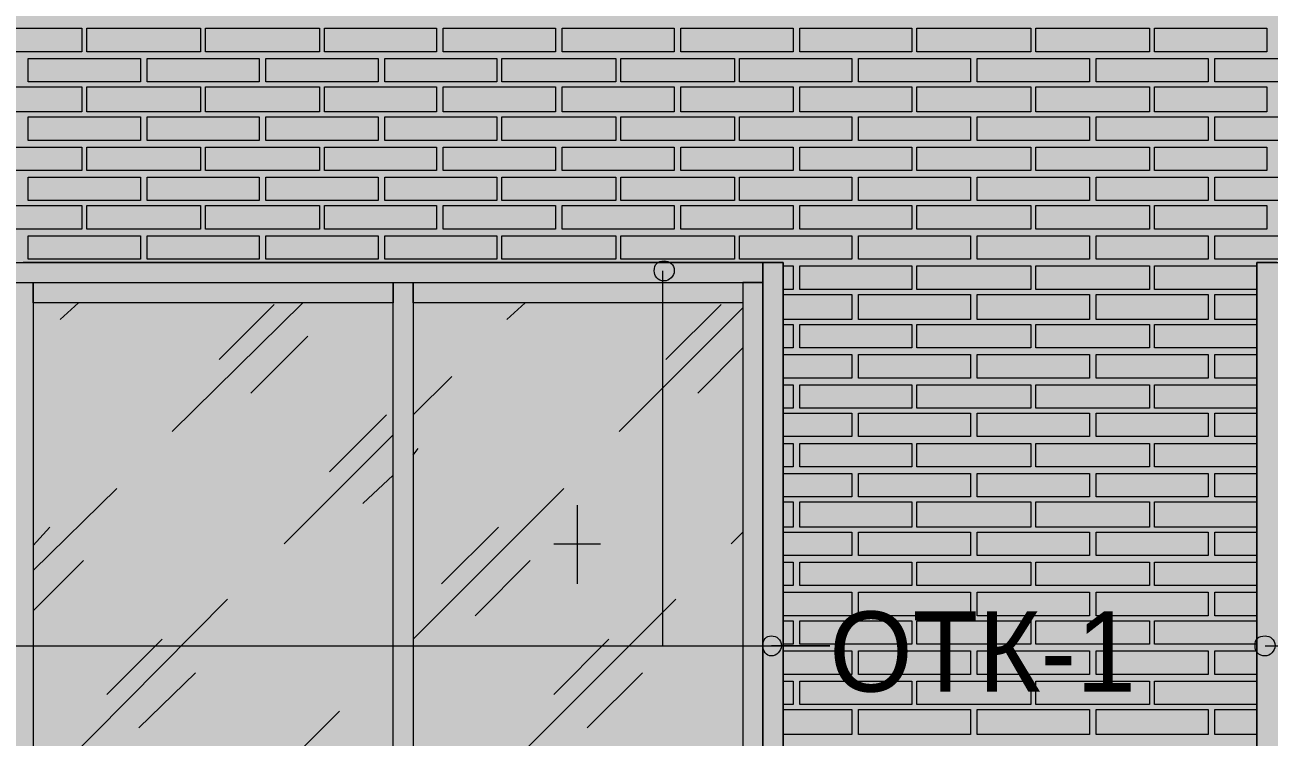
# Model space of a CAD drawing. Header units: millimetres. Extents: x -28928 to 100580, y -22867 to 36490.
# Drawn here: x 37872 to 41017, y 22590 to 24390 of the extents above; entities that cross this region are included whole.
import ezdxf

# ---------------------------------------------------------------- set-up
doc = ezdxf.new("R2010")
doc.units = ezdxf.units.MM
doc.layers.add('PDF _Геометрия', color=7, linetype='Continuous', true_color=0x8f8e8d)
doc.layers.add('PDF _Сплошная заливка', color=7, linetype='Continuous', true_color=0xffffff)
doc.layers.add('PDF _Текст', color=7, linetype='Continuous')

msp = doc.modelspace()

# ---------------------------------------------------------------- hatches: boundary and pattern name
at = {"layer": 'PDF _Сплошная заливка', "true_color": 0xdcd6cf, "transparency": 33554559}
msp.add_hatch(color=254, dxfattribs=at).paths.add_polyline_path([(19133.74774611586, 30089.12061882288), (19133.74774611586, 16343.3513880535), (52641.44005380855, 16343.3513880535), (52641.44005380855, 30089.12061882288)])

# ---------------------------------------------------------------- linework, layer by layer
at = {"layer": 'PDF _Геометрия', "lineweight": 9}
for points in [[(38015.67082303917, 24381.81292651513), (38015.67082303917, 24322.58215728436), (37732.20928457762, 24322.58215728436), (37732.20928457762, 24381.81292651513)], [(38316.05543842379, 24381.81292651513), (38316.05543842379, 24322.58215728436), (38028.36313073146, 24322.58215728436), (38028.36313073146, 24381.81292651513)], [(38616.44005380839, 24381.81292651513), (38616.44005380839, 24322.58215728436), (38328.74774611609, 24322.58215728436), (38328.74774611609, 24381.81292651513)], [(38912.59389996226, 24381.81292651513), (38912.59389996226, 24322.58215728436), (38629.1323615007, 24322.58215728436), (38629.1323615007, 24381.81292651513)], [(39212.97851534685, 24381.81292651513), (39212.97851534685, 24322.58215728436), (38929.51697688532, 24322.58215728436), (38929.51697688532, 24381.81292651513)], [(39513.36313073148, 24381.81292651513), (39513.36313073148, 24322.58215728436), (39229.90159226995, 24322.58215728436), (39229.90159226995, 24381.81292651513)], [(39813.7477461161, 24381.81292651513), (39813.7477461161, 24322.58215728436), (39530.28620765456, 24322.58215728436), (39530.28620765456, 24381.81292651513)], [(40114.13236150071, 24381.81292651513), (40114.13236150071, 24322.58215728436), (39830.67082303918, 24322.58215728436), (39830.67082303918, 24381.81292651513)], [(40414.51697688534, 24381.81292651513), (40414.51697688534, 24322.58215728436), (40126.82466919303, 24322.58215728436), (40126.82466919303, 24381.81292651513)], [(40714.90159226996, 24381.81292651513), (40714.90159226996, 24322.58215728436), (40427.20928457765, 24322.58215728436), (40427.20928457765, 24381.81292651513)], [(41011.05543842381, 24381.81292651513), (41011.05543842381, 24322.58215728436), (40727.59389996227, 24322.58215728436), (40727.59389996227, 24381.81292651513)], [(38163.74774611609, 24246.42831113052), (38024.1323615007, 24246.42831113052), (37880.28620765454, 24246.42831113052), (37880.28620765454, 24305.65908036129), (38024.1323615007, 24305.65908036129), (38163.74774611609, 24305.65908036129)], [(38464.1323615007, 24246.42831113052), (38320.28620765454, 24246.42831113052), (38180.67082303917, 24246.42831113052), (38180.67082303917, 24305.65908036129), (38320.28620765454, 24305.65908036129), (38464.1323615007, 24305.65908036129)], [(38764.51697688532, 24246.42831113052), (38620.67082303917, 24246.42831113052), (38481.05543842379, 24246.42831113052), (38481.05543842379, 24305.65908036129), (38620.67082303917, 24305.65908036129), (38764.51697688532, 24305.65908036129)], [(39064.90159226995, 24246.42831113052), (38921.05543842378, 24246.42831113052), (38781.44005380839, 24246.42831113052), (38781.44005380839, 24305.65908036129), (38921.05543842378, 24305.65908036129), (39064.90159226995, 24305.65908036129)], [(39365.28620765456, 24246.42831113052), (39221.4400538084, 24246.42831113052), (39077.59389996226, 24246.42831113052), (39077.59389996226, 24305.65908036129), (39221.4400538084, 24305.65908036129), (39365.28620765456, 24305.65908036129)], [(39665.67082303918, 24246.42831113052), (39521.82466919303, 24246.42831113052), (39377.97851534685, 24246.42831113052), (39377.97851534685, 24305.65908036129), (39521.82466919303, 24305.65908036129), (39665.67082303918, 24305.65908036129)], [(39961.82466919303, 24246.42831113052), (39822.20928457764, 24246.42831113052), (39678.36313073149, 24246.42831113052), (39678.36313073149, 24305.65908036129), (39822.20928457764, 24305.65908036129), (39961.82466919303, 24305.65908036129)], [(40262.20928457765, 24246.42831113052), (40122.59389996226, 24246.42831113052), (39978.74774611612, 24246.42831113052), (39978.74774611612, 24305.65908036129), (40122.59389996226, 24305.65908036129), (40262.20928457765, 24305.65908036129)], [(40562.59389996227, 24246.42831113052), (40422.97851534688, 24246.42831113052), (40279.13236150071, 24246.42831113052), (40279.13236150071, 24305.65908036129), (40422.97851534688, 24305.65908036129), (40562.59389996227, 24305.65908036129)], [(40862.97851534688, 24246.42831113052), (40719.13236150073, 24246.42831113052), (40579.51697688534, 24246.42831113052), (40579.51697688534, 24305.65908036129), (40719.13236150073, 24305.65908036129), (40862.97851534688, 24305.65908036129)], [(41163.36313073151, 24246.42831113052), (41019.51697688535, 24246.42831113052), (40879.90159226996, 24246.42831113052), (40879.90159226996, 24305.65908036129), (41019.51697688535, 24305.65908036129), (41163.36313073151, 24305.65908036129)], [(38015.67082303917, 24233.7360034382), (38015.67082303917, 24170.27446497666), (37732.20928457762, 24170.27446497666), (37732.20928457762, 24233.7360034382)], [(38316.05543842379, 24233.7360034382), (38316.05543842379, 24170.27446497666), (38028.36313073146, 24170.27446497666), (38028.36313073146, 24233.7360034382)], [(38616.44005380839, 24233.7360034382), (38616.44005380839, 24170.27446497666), (38328.74774611609, 24170.27446497666), (38328.74774611609, 24233.7360034382)], [(38912.59389996226, 24233.7360034382), (38912.59389996226, 24170.27446497666), (38629.1323615007, 24170.27446497666), (38629.1323615007, 24233.7360034382)], [(39212.97851534685, 24233.7360034382), (39212.97851534685, 24170.27446497666), (38929.51697688532, 24170.27446497666), (38929.51697688532, 24233.7360034382)], [(39513.36313073148, 24233.7360034382), (39513.36313073148, 24170.27446497666), (39229.90159226995, 24170.27446497666), (39229.90159226995, 24233.7360034382)], [(39813.7477461161, 24233.7360034382), (39813.7477461161, 24170.27446497666), (39530.28620765456, 24170.27446497666), (39530.28620765456, 24233.7360034382)], [(40114.13236150071, 24233.7360034382), (40114.13236150071, 24170.27446497666), (39830.67082303918, 24170.27446497666), (39830.67082303918, 24233.7360034382)], [(40414.51697688534, 24233.7360034382), (40414.51697688534, 24170.27446497666), (40126.82466919303, 24170.27446497666), (40126.82466919303, 24233.7360034382)], [(40714.90159226996, 24233.7360034382), (40714.90159226996, 24170.27446497666), (40427.20928457765, 24170.27446497666), (40427.20928457765, 24233.7360034382)], [(41011.05543842381, 24233.7360034382), (41011.05543842381, 24170.27446497666), (40727.59389996227, 24170.27446497666), (40727.59389996227, 24233.7360034382)], [(38163.74774611609, 24098.35138805358), (38024.1323615007, 24098.35138805358), (37880.28620765454, 24098.35138805358), (37880.28620765454, 24157.58215728436), (38024.1323615007, 24157.58215728436), (38163.74774611609, 24157.58215728436)], [(38464.1323615007, 24098.35138805358), (38320.28620765454, 24098.35138805358), (38180.67082303917, 24098.35138805358), (38180.67082303917, 24157.58215728436), (38320.28620765454, 24157.58215728436), (38464.1323615007, 24157.58215728436)], [(38764.51697688532, 24098.35138805358), (38620.67082303917, 24098.35138805358), (38481.05543842379, 24098.35138805358), (38481.05543842379, 24157.58215728436), (38620.67082303917, 24157.58215728436), (38764.51697688532, 24157.58215728436)], [(39064.90159226995, 24098.35138805358), (38921.05543842378, 24098.35138805358), (38781.44005380839, 24098.35138805358), (38781.44005380839, 24157.58215728436), (38921.05543842378, 24157.58215728436), (39064.90159226995, 24157.58215728436)], [(39365.28620765456, 24098.35138805358), (39221.4400538084, 24098.35138805358), (39077.59389996226, 24098.35138805358), (39077.59389996226, 24157.58215728436), (39221.4400538084, 24157.58215728436), (39365.28620765456, 24157.58215728436)], [(39665.67082303918, 24098.35138805358), (39521.82466919303, 24098.35138805358), (39377.97851534685, 24098.35138805358), (39377.97851534685, 24157.58215728436), (39521.82466919303, 24157.58215728436), (39665.67082303918, 24157.58215728436)], [(39961.82466919303, 24098.35138805358), (39822.20928457764, 24098.35138805358), (39678.36313073149, 24098.35138805358), (39678.36313073149, 24157.58215728436), (39822.20928457764, 24157.58215728436), (39961.82466919303, 24157.58215728436)], [(40262.20928457765, 24098.35138805358), (40122.59389996226, 24098.35138805358), (39978.74774611612, 24098.35138805358), (39978.74774611612, 24157.58215728436), (40122.59389996226, 24157.58215728436), (40262.20928457765, 24157.58215728436)], [(40562.59389996227, 24098.35138805358), (40422.97851534688, 24098.35138805358), (40279.13236150071, 24098.35138805358), (40279.13236150071, 24157.58215728436), (40422.97851534688, 24157.58215728436), (40562.59389996227, 24157.58215728436)], [(40862.97851534688, 24098.35138805358), (40719.13236150073, 24098.35138805358), (40579.51697688534, 24098.35138805358), (40579.51697688534, 24157.58215728436), (40719.13236150073, 24157.58215728436), (40862.97851534688, 24157.58215728436)], [(41163.36313073151, 24098.35138805358), (41019.51697688535, 24098.35138805358), (40879.90159226996, 24098.35138805358), (40879.90159226996, 24157.58215728436), (41019.51697688535, 24157.58215728436), (41163.36313073151, 24157.58215728436)], [(38015.67082303917, 24081.42831113051), (38015.67082303917, 24022.19754189974), (37732.20928457762, 24022.19754189974), (37732.20928457762, 24081.42831113051)], [(38316.05543842379, 24081.42831113051), (38316.05543842379, 24022.19754189974), (38028.36313073146, 24022.19754189974), (38028.36313073146, 24081.42831113051)], [(38616.44005380839, 24081.42831113051), (38616.44005380839, 24022.19754189974), (38328.74774611609, 24022.19754189974), (38328.74774611609, 24081.42831113051)], [(38912.59389996226, 24081.42831113051), (38912.59389996226, 24022.19754189974), (38629.1323615007, 24022.19754189974), (38629.1323615007, 24081.42831113051)], [(39212.97851534685, 24081.42831113051), (39212.97851534685, 24022.19754189974), (38929.51697688532, 24022.19754189974), (38929.51697688532, 24081.42831113051)], [(39513.36313073148, 24081.42831113051), (39513.36313073148, 24022.19754189974), (39229.90159226995, 24022.19754189974), (39229.90159226995, 24081.42831113051)], [(39813.7477461161, 24081.42831113051), (39813.7477461161, 24022.19754189974), (39530.28620765456, 24022.19754189974), (39530.28620765456, 24081.42831113051)], [(40114.13236150071, 24081.42831113051), (40114.13236150071, 24022.19754189974), (39830.67082303918, 24022.19754189974), (39830.67082303918, 24081.42831113051)], [(40414.51697688534, 24081.42831113051), (40414.51697688534, 24022.19754189974), (40126.82466919303, 24022.19754189974), (40126.82466919303, 24081.42831113051)], [(40714.90159226996, 24081.42831113051), (40714.90159226996, 24022.19754189974), (40427.20928457765, 24022.19754189974), (40427.20928457765, 24081.42831113051)], [(41011.05543842381, 24081.42831113051), (41011.05543842381, 24022.19754189974), (40727.59389996227, 24022.19754189974), (40727.59389996227, 24081.42831113051)], [(38163.74774611609, 23946.04369574589), (38024.1323615007, 23946.04369574589), (37880.28620765454, 23946.04369574589), (37880.28620765454, 24005.27446497666), (38024.1323615007, 24005.27446497666), (38163.74774611609, 24005.27446497666)], [(38464.1323615007, 23946.04369574589), (38320.28620765454, 23946.04369574589), (38180.67082303917, 23946.04369574589), (38180.67082303917, 24005.27446497666), (38320.28620765454, 24005.27446497666), (38464.1323615007, 24005.27446497666)], [(38764.51697688532, 23946.04369574589), (38620.67082303917, 23946.04369574589), (38481.05543842379, 23946.04369574589), (38481.05543842379, 24005.27446497666), (38620.67082303917, 24005.27446497666), (38764.51697688532, 24005.27446497666)], [(39064.90159226995, 23946.04369574589), (38921.05543842378, 23946.04369574589), (38781.44005380839, 23946.04369574589), (38781.44005380839, 24005.27446497666), (38921.05543842378, 24005.27446497666), (39064.90159226995, 24005.27446497666)], [(39365.28620765456, 23946.04369574589), (39221.4400538084, 23946.04369574589), (39077.59389996226, 23946.04369574589), (39077.59389996226, 24005.27446497666), (39221.4400538084, 24005.27446497666), (39365.28620765456, 24005.27446497666)], [(39665.67082303918, 23946.04369574589), (39521.82466919303, 23946.04369574589), (39377.97851534685, 23946.04369574589), (39377.97851534685, 24005.27446497666), (39521.82466919303, 24005.27446497666), (39665.67082303918, 24005.27446497666)], [(39961.82466919303, 23946.04369574589), (39822.20928457764, 23946.04369574589), (39678.36313073149, 23946.04369574589), (39678.36313073149, 24005.27446497666), (39822.20928457764, 24005.27446497666), (39961.82466919303, 24005.27446497666)], [(40262.20928457765, 23946.04369574589), (40122.59389996226, 23946.04369574589), (39978.74774611612, 23946.04369574589), (39978.74774611612, 24005.27446497666), (40122.59389996226, 24005.27446497666), (40262.20928457765, 24005.27446497666)], [(40562.59389996227, 23946.04369574589), (40422.97851534688, 23946.04369574589), (40279.13236150071, 23946.04369574589), (40279.13236150071, 24005.27446497666), (40422.97851534688, 24005.27446497666), (40562.59389996227, 24005.27446497666)], [(40862.97851534688, 23946.04369574589), (40719.13236150073, 23946.04369574589), (40579.51697688534, 23946.04369574589), (40579.51697688534, 24005.27446497666), (40719.13236150073, 24005.27446497666), (40862.97851534688, 24005.27446497666)], [(41163.36313073151, 23946.04369574589), (41019.51697688535, 23946.04369574589), (40879.90159226996, 23946.04369574589), (40879.90159226996, 24005.27446497666), (41019.51697688535, 24005.27446497666), (41163.36313073151, 24005.27446497666)], [(38015.67082303917, 23933.35138805358), (38015.67082303917, 23874.12061882282), (37732.20928457762, 23874.12061882282), (37732.20928457762, 23933.35138805358)], [(38316.05543842379, 23933.35138805358), (38316.05543842379, 23874.12061882282), (38028.36313073146, 23874.12061882282), (38028.36313073146, 23933.35138805358)], [(38616.44005380839, 23933.35138805358), (38616.44005380839, 23874.12061882282), (38328.74774611609, 23874.12061882282), (38328.74774611609, 23933.35138805358)], [(38912.59389996226, 23933.35138805358), (38912.59389996226, 23874.12061882282), (38629.1323615007, 23874.12061882282), (38629.1323615007, 23933.35138805358)], [(39212.97851534685, 23933.35138805358), (39212.97851534685, 23874.12061882282), (38929.51697688532, 23874.12061882282), (38929.51697688532, 23933.35138805358)], [(39513.36313073148, 23933.35138805358), (39513.36313073148, 23874.12061882282), (39229.90159226995, 23874.12061882282), (39229.90159226995, 23933.35138805358)], [(39813.7477461161, 23933.35138805358), (39813.7477461161, 23874.12061882282), (39530.28620765456, 23874.12061882282), (39530.28620765456, 23933.35138805358)], [(40114.13236150071, 23933.35138805358), (40114.13236150071, 23874.12061882282), (39830.67082303918, 23874.12061882282), (39830.67082303918, 23933.35138805358)], [(40414.51697688534, 23933.35138805358), (40414.51697688534, 23874.12061882282), (40126.82466919303, 23874.12061882282), (40126.82466919303, 23933.35138805358)], [(40714.90159226996, 23933.35138805358), (40714.90159226996, 23874.12061882282), (40427.20928457765, 23874.12061882282), (40427.20928457765, 23933.35138805358)], [(41011.05543842381, 23933.35138805358), (41011.05543842381, 23874.12061882282), (40727.59389996227, 23874.12061882282), (40727.59389996227, 23933.35138805358)], [(38163.74774611609, 23797.96677266898), (38024.1323615007, 23797.96677266898), (37880.28620765454, 23797.96677266898), (37880.28620765454, 23857.19754189974), (38024.1323615007, 23857.19754189974), (38163.74774611609, 23857.19754189974)], [(38464.1323615007, 23797.96677266898), (38320.28620765454, 23797.96677266898), (38180.67082303917, 23797.96677266898), (38180.67082303917, 23857.19754189974), (38320.28620765454, 23857.19754189974), (38464.1323615007, 23857.19754189974)], [(38764.51697688532, 23797.96677266898), (38620.67082303917, 23797.96677266898), (38481.05543842379, 23797.96677266898), (38481.05543842379, 23857.19754189974), (38620.67082303917, 23857.19754189974), (38764.51697688532, 23857.19754189974)], [(39064.90159226995, 23797.96677266898), (38921.05543842378, 23797.96677266898), (38781.44005380839, 23797.96677266898), (38781.44005380839, 23857.19754189974), (38921.05543842378, 23857.19754189974), (39064.90159226995, 23857.19754189974)], [(39365.28620765456, 23797.96677266898), (39221.4400538084, 23797.96677266898), (39077.59389996226, 23797.96677266898), (39077.59389996226, 23857.19754189974), (39221.4400538084, 23857.19754189974), (39365.28620765456, 23857.19754189974)], [(39665.67082303918, 23797.96677266898), (39521.82466919303, 23797.96677266898), (39377.97851534685, 23797.96677266898), (39377.97851534685, 23857.19754189974), (39521.82466919303, 23857.19754189974), (39665.67082303918, 23857.19754189974)], [(39961.82466919303, 23797.96677266898), (39822.20928457764, 23797.96677266898), (39678.36313073149, 23797.96677266898), (39678.36313073149, 23857.19754189974), (39822.20928457764, 23857.19754189974), (39961.82466919303, 23857.19754189974)], [(40262.20928457765, 23797.96677266898), (40122.59389996226, 23797.96677266898), (39978.74774611612, 23797.96677266898), (39978.74774611612, 23857.19754189974), (40122.59389996226, 23857.19754189974), (40262.20928457765, 23857.19754189974)], [(40562.59389996227, 23797.96677266898), (40422.97851534688, 23797.96677266898), (40279.13236150071, 23797.96677266898), (40279.13236150071, 23857.19754189974), (40422.97851534688, 23857.19754189974), (40562.59389996227, 23857.19754189974)], [(40862.97851534688, 23797.96677266898), (40719.13236150073, 23797.96677266898), (40579.51697688534, 23797.96677266898), (40579.51697688534, 23857.19754189974), (40719.13236150073, 23857.19754189974), (40862.97851534688, 23857.19754189974)], [(41163.36313073151, 23797.96677266898), (41019.51697688535, 23797.96677266898), (40879.90159226996, 23797.96677266898), (40879.90159226996, 23857.19754189974), (41019.51697688535, 23857.19754189974), (41163.36313073151, 23857.19754189974)], [(40114.13236150071, 23781.04369574588), (40114.13236150071, 23721.81292651513), (39830.67082303918, 23721.81292651513), (39830.67082303918, 23781.04369574588)], [(40414.51697688534, 23781.04369574588), (40414.51697688534, 23721.81292651513), (40126.82466919303, 23721.81292651513), (40126.82466919303, 23781.04369574588)], [(40714.90159226996, 23781.04369574588), (40714.90159226996, 23721.81292651513), (40427.20928457765, 23721.81292651513), (40427.20928457765, 23781.04369574588)], [(40262.20928457765, 23645.65908036128), (40122.59389996226, 23645.65908036128), (39978.74774611612, 23645.65908036128), (39978.74774611612, 23709.12061882282), (40122.59389996226, 23709.12061882282), (40262.20928457765, 23709.12061882282)], [(40562.59389996227, 23645.65908036128), (40422.97851534688, 23645.65908036128), (40279.13236150071, 23645.65908036128), (40279.13236150071, 23709.12061882282), (40422.97851534688, 23709.12061882282), (40562.59389996227, 23709.12061882282)], [(40862.97851534688, 23645.65908036128), (40719.13236150073, 23645.65908036128), (40579.51697688534, 23645.65908036128), (40579.51697688534, 23709.12061882282), (40719.13236150073, 23709.12061882282), (40862.97851534688, 23709.12061882282)], [(40114.13236150071, 23632.96677266898), (40114.13236150071, 23573.7360034382), (39830.67082303918, 23573.7360034382), (39830.67082303918, 23632.96677266898)], [(40414.51697688534, 23632.96677266898), (40414.51697688534, 23573.7360034382), (40126.82466919303, 23573.7360034382), (40126.82466919303, 23632.96677266898)], [(40714.90159226996, 23632.96677266898), (40714.90159226996, 23573.7360034382), (40427.20928457765, 23573.7360034382), (40427.20928457765, 23632.96677266898)], [(40262.20928457765, 23497.58215728435), (40122.59389996226, 23497.58215728435), (39978.74774611612, 23497.58215728435), (39978.74774611612, 23556.81292651513), (40122.59389996226, 23556.81292651513), (40262.20928457765, 23556.81292651513)], [(40562.59389996227, 23497.58215728435), (40422.97851534688, 23497.58215728435), (40279.13236150071, 23497.58215728435), (40279.13236150071, 23556.81292651513), (40422.97851534688, 23556.81292651513), (40562.59389996227, 23556.81292651513)], [(40862.97851534688, 23497.58215728435), (40719.13236150073, 23497.58215728435), (40579.51697688534, 23497.58215728435), (40579.51697688534, 23556.81292651513), (40719.13236150073, 23556.81292651513), (40862.97851534688, 23556.81292651513)], [(40114.13236150071, 23480.65908036128), (40114.13236150071, 23421.4283111305), (39830.67082303918, 23421.4283111305), (39830.67082303918, 23480.65908036128)], [(40414.51697688534, 23480.65908036128), (40414.51697688534, 23421.4283111305), (40126.82466919303, 23421.4283111305), (40126.82466919303, 23480.65908036128)], [(40714.90159226996, 23480.65908036128), (40714.90159226996, 23421.4283111305), (40427.20928457765, 23421.4283111305), (40427.20928457765, 23480.65908036128)], [(40262.20928457765, 23349.50523420742), (40122.59389996226, 23349.50523420742), (39978.74774611612, 23349.50523420742), (39978.74774611612, 23408.7360034382), (40122.59389996226, 23408.7360034382), (40262.20928457765, 23408.7360034382)], [(40562.59389996227, 23349.50523420742), (40422.97851534688, 23349.50523420742), (40279.13236150071, 23349.50523420742), (40279.13236150071, 23408.7360034382), (40422.97851534688, 23408.7360034382), (40562.59389996227, 23408.7360034382)], [(40862.97851534688, 23349.50523420742), (40719.13236150073, 23349.50523420742), (40579.51697688534, 23349.50523420742), (40579.51697688534, 23408.7360034382), (40719.13236150073, 23408.7360034382), (40862.97851534688, 23408.7360034382)], [(40114.13236150071, 23332.58215728435), (40114.13236150071, 23273.35138805357), (39830.67082303918, 23273.35138805357), (39830.67082303918, 23332.58215728435)], [(40414.51697688534, 23332.58215728435), (40414.51697688534, 23273.35138805357), (40126.82466919303, 23273.35138805357), (40126.82466919303, 23332.58215728435)], [(40714.90159226996, 23332.58215728435), (40714.90159226996, 23273.35138805357), (40427.20928457765, 23273.35138805357), (40427.20928457765, 23332.58215728435)], [(40262.20928457765, 23197.19754189973), (40122.59389996226, 23197.19754189973), (39978.74774611612, 23197.19754189973), (39978.74774611612, 23256.4283111305), (40122.59389996226, 23256.4283111305), (40262.20928457765, 23256.4283111305)], [(40562.59389996227, 23197.19754189973), (40422.97851534688, 23197.19754189973), (40279.13236150071, 23197.19754189973), (40279.13236150071, 23256.4283111305), (40422.97851534688, 23256.4283111305), (40562.59389996227, 23256.4283111305)], [(40862.97851534688, 23197.19754189973), (40719.13236150073, 23197.19754189973), (40579.51697688534, 23197.19754189973), (40579.51697688534, 23256.4283111305), (40719.13236150073, 23256.4283111305), (40862.97851534688, 23256.4283111305)], [(40114.13236150071, 23184.50523420742), (40114.13236150071, 23121.04369574588), (39830.67082303918, 23121.04369574588), (39830.67082303918, 23184.50523420742)], [(40414.51697688534, 23184.50523420742), (40414.51697688534, 23121.04369574588), (40126.82466919303, 23121.04369574588), (40126.82466919303, 23184.50523420742)], [(40714.90159226996, 23184.50523420742), (40714.90159226996, 23121.04369574588), (40427.20928457765, 23121.04369574588), (40427.20928457765, 23184.50523420742)], [(40262.20928457765, 23049.12061882281), (40122.59389996226, 23049.12061882281), (39978.74774611612, 23049.12061882281), (39978.74774611612, 23108.35138805357), (40122.59389996226, 23108.35138805357), (40262.20928457765, 23108.35138805357)], [(40562.59389996227, 23049.12061882281), (40422.97851534688, 23049.12061882281), (40279.13236150071, 23049.12061882281), (40279.13236150071, 23108.35138805357), (40422.97851534688, 23108.35138805357), (40562.59389996227, 23108.35138805357)], [(40862.97851534688, 23049.12061882281), (40719.13236150073, 23049.12061882281), (40579.51697688534, 23049.12061882281), (40579.51697688534, 23108.35138805357), (40719.13236150073, 23108.35138805357), (40862.97851534688, 23108.35138805357)], [(40114.13236150071, 23032.19754189972), (40114.13236150071, 22972.96677266897), (39830.67082303918, 22972.96677266897), (39830.67082303918, 23032.19754189972)], [(40414.51697688534, 23032.19754189972), (40414.51697688534, 22972.96677266897), (40126.82466919303, 22972.96677266897), (40126.82466919303, 23032.19754189972)], [(40714.90159226996, 23032.19754189972), (40714.90159226996, 22972.96677266897), (40427.20928457765, 22972.96677266897), (40427.20928457765, 23032.19754189972)], [(40262.20928457765, 22896.81292651512), (40122.59389996226, 22896.81292651512), (39978.74774611612, 22896.81292651512), (39978.74774611612, 22956.04369574588), (40122.59389996226, 22956.04369574588), (40262.20928457765, 22956.04369574588)], [(40562.59389996227, 22896.81292651512), (40422.97851534688, 22896.81292651512), (40279.13236150071, 22896.81292651512), (40279.13236150071, 22956.04369574588), (40422.97851534688, 22956.04369574588), (40562.59389996227, 22956.04369574588)], [(40862.97851534688, 22896.81292651512), (40719.13236150073, 22896.81292651512), (40579.51697688534, 22896.81292651512), (40579.51697688534, 22956.04369574588), (40719.13236150073, 22956.04369574588), (40862.97851534688, 22956.04369574588)], [(40114.13236150071, 22884.12061882281), (40114.13236150071, 22824.88984959203), (39830.67082303918, 22824.88984959203), (39830.67082303918, 22884.12061882281)], [(40414.51697688534, 22884.12061882281), (40414.51697688534, 22824.88984959203), (40126.82466919303, 22824.88984959203), (40126.82466919303, 22884.12061882281)], [(40714.90159226996, 22884.12061882281), (40714.90159226996, 22824.88984959203), (40427.20928457765, 22824.88984959203), (40427.20928457765, 22884.12061882281)], [(40262.20928457765, 22748.73600343819), (40122.59389996226, 22748.73600343819), (39978.74774611612, 22748.73600343819), (39978.74774611612, 22807.96677266896), (40122.59389996226, 22807.96677266896), (40262.20928457765, 22807.96677266896)], [(40562.59389996227, 22748.73600343819), (40422.97851534688, 22748.73600343819), (40279.13236150071, 22748.73600343819), (40279.13236150071, 22807.96677266896), (40422.97851534688, 22807.96677266896), (40562.59389996227, 22807.96677266896)], [(40862.97851534688, 22748.73600343819), (40719.13236150073, 22748.73600343819), (40579.51697688534, 22748.73600343819), (40579.51697688534, 22807.96677266896), (40719.13236150073, 22807.96677266896), (40862.97851534688, 22807.96677266896)], [(40114.13236150071, 22731.81292651512), (40114.13236150071, 22672.58215728434), (39830.67082303918, 22672.58215728434), (39830.67082303918, 22731.81292651512)], [(40414.51697688534, 22731.81292651512), (40414.51697688534, 22672.58215728434), (40126.82466919303, 22672.58215728434), (40126.82466919303, 22731.81292651512)], [(40714.90159226996, 22731.81292651512), (40714.90159226996, 22672.58215728434), (40427.20928457765, 22672.58215728434), (40427.20928457765, 22731.81292651512)], [(40262.20928457765, 22596.42831113049), (40122.59389996226, 22596.42831113049), (39978.74774611612, 22596.42831113049), (39978.74774611612, 22659.88984959203), (40122.59389996226, 22659.88984959203), (40262.20928457765, 22659.88984959203)], [(40562.59389996227, 22596.42831113049), (40422.97851534688, 22596.42831113049), (40279.13236150071, 22596.42831113049), (40279.13236150071, 22659.88984959203), (40422.97851534688, 22659.88984959203), (40562.59389996227, 22659.88984959203)], [(40862.97851534688, 22596.42831113049), (40719.13236150073, 22596.42831113049), (40579.51697688534, 22596.42831113049), (40579.51697688534, 22659.88984959203), (40719.13236150073, 22659.88984959203), (40862.97851534688, 22659.88984959203)]]:
    msp.add_lwpolyline(points, close=True, dxfattribs=at)
at = {"layer": 'PDF _Геометрия', "color": 7, "lineweight": 9}
for points in [[(34990.67082303912, 23789.50523420743), (39788.36313073149, 23789.50523420743), (39788.36313073149, 21090.27446497663), (39788.36313073149, 21166.42831113047), (39788.36313073149, 22439.88984959204), (39788.36313073149, 23713.35138805359), (39788.36313073149, 23789.50523420743), (39737.59389996226, 23789.50523420743), (39737.59389996226, 23713.35138805359), (39737.59389996226, 22439.88984959204), (39737.59389996226, 23738.7360034382), (39686.82466919303, 23738.7360034382), (39686.82466919303, 22439.88984959204), (39686.82466919303, 21191.81292651509), (39737.59389996226, 21191.81292651509), (39737.59389996226, 22439.88984959204), (39737.59389996226, 21166.42831113047), (39737.59389996226, 21102.96677266893)], [(37867.59389996223, 23738.7360034382), (38827.97851534685, 23738.7360034382), (39712.20928457765, 23738.7360034382), (39737.59389996226, 23738.7360034382), (39737.59389996226, 23789.50523420743), (39712.20928457765, 23789.50523420743), (38827.97851534685, 23789.50523420743), (37867.59389996223, 23789.50523420743)], [(41036.44005380843, 23789.50523420743), (40985.6708230392, 23789.50523420743), (40985.6708230392, 23713.35138805359), (40985.6708230392, 22439.88984959204), (40985.6708230392, 21166.42831113047), (40985.6708230392, 21090.27446497663), (40985.6708230392, 23789.50523420743), (42783.74774611615, 23789.50523420743)], [(39483.7477461161, 23768.35138805358), (39483.7477461161, 22820.65908036127), (39906.82466919303, 22820.65908036127), (39758.7477461161, 22820.65908036127)], [(37960.67082303917, 23645.65908036128), (38007.20928457762, 23687.96677266897)], [(38244.1323615007, 23362.19754189973), (38574.1323615007, 23687.96677266897)], [(38362.59389996223, 23544.12061882282), (38502.20928457762, 23683.7360034382)], [(39090.28620765456, 23645.65908036128), (39136.82466919301, 23687.96677266897)], [(39492.20928457764, 23544.12061882282), (39631.82466919303, 23683.7360034382)], [(39373.7477461161, 23362.19754189973), (39686.82466919303, 23675.27446497666)], [(38442.97851534687, 23459.50523420743), (38586.82466919301, 23603.35138805358)], [(39572.59389996226, 23459.50523420743), (39686.82466919303, 23573.7360034382)], [(38853.36313073148, 23404.50523420743), (38950.67082303918, 23501.81292651511)], [(38641.82466919301, 23260.65908036127), (38785.67082303918, 23404.50523420743)], [(38527.59389996223, 23078.73600343819), (38802.59389996224, 23353.7360034382)], [(38853.36313073148, 23302.96677266897), (38866.05543842379, 23319.88984959204)], [(38726.4400538084, 23180.27446497666), (38802.59389996224, 23252.19754189974)], [(37892.97851534684, 23011.04369574589), (38104.51697688531, 23218.35138805358)], [(38853.36313073148, 22837.58215728435), (39234.13236150071, 23218.35138805358)], [(39267.97851534687, 23176.04369574589), (39267.97851534687, 22977.19754189973)], [(37892.97851534684, 23074.50523420743), (37935.28620765454, 23121.04369574588)], [(38925.28620765456, 22977.19754189973), (39069.13236150071, 23121.04369574588)], [(39657.20928457764, 23078.73600343819), (39686.82466919303, 23108.35138805357)], [(39208.7477461161, 23078.73600343819), (39327.20928457764, 23078.73600343819)], [(37892.97851534684, 22909.50523420743), (38019.90159226992, 23036.42831113051)], [(39009.90159226993, 22896.81292651512), (39149.51697688532, 23036.42831113051)], [(37960.67082303917, 22511.8129265151), (38383.74774611609, 22939.12061882281)], [(39090.28620765456, 22511.8129265151), (39517.59389996224, 22939.12061882281)], [(38079.1323615007, 22697.96677266895), (38218.74774611609, 22837.58215728435)], [(39208.7477461161, 22697.96677266895), (39348.36313073148, 22837.58215728435)], [(35037.20928457758, 22820.65908036127), (39906.82466919303, 22820.65908036127)], [(41006.82466919304, 22820.65908036127), (42897.97851534691, 22820.65908036127)], [(38159.51697688531, 22613.35138805356), (38303.36313073148, 22752.96677266895)], [(39293.36313073149, 22613.35138805356), (39432.97851534687, 22752.96677266895)], [(38244.1323615007, 22232.58215728433), (38667.20928457762, 22655.65908036127)]]:
    msp.add_lwpolyline(points, dxfattribs=at)
at = {"layer": 'PDF _Геометрия', "lineweight": 9}
for points in [[(39788.36313073149, 23781.04369574588), (39813.7477461161, 23781.04369574588), (39813.7477461161, 23721.81292651513), (39788.36313073149, 23721.81292651513)], [(40985.6708230392, 23721.81292651513), (40727.59389996227, 23721.81292651513), (40727.59389996227, 23781.04369574588), (40985.6708230392, 23781.04369574588)], [(39788.36313073149, 23709.12061882282), (39822.20928457764, 23709.12061882282), (39961.82466919303, 23709.12061882282), (39961.82466919303, 23645.65908036128), (39822.20928457764, 23645.65908036128), (39788.36313073149, 23645.65908036128)], [(40985.6708230392, 23645.65908036128), (40879.90159226996, 23645.65908036128), (40879.90159226996, 23709.12061882282), (40985.6708230392, 23709.12061882282)], [(39788.36313073149, 23632.96677266898), (39813.7477461161, 23632.96677266898), (39813.7477461161, 23573.7360034382), (39788.36313073149, 23573.7360034382)], [(40985.6708230392, 23573.7360034382), (40727.59389996227, 23573.7360034382), (40727.59389996227, 23632.96677266898), (40985.6708230392, 23632.96677266898)], [(39788.36313073149, 23556.81292651513), (39822.20928457764, 23556.81292651513), (39961.82466919303, 23556.81292651513), (39961.82466919303, 23497.58215728435), (39822.20928457764, 23497.58215728435), (39788.36313073149, 23497.58215728435)], [(40985.6708230392, 23497.58215728435), (40879.90159226996, 23497.58215728435), (40879.90159226996, 23556.81292651513), (40985.6708230392, 23556.81292651513)], [(39788.36313073149, 23480.65908036128), (39813.7477461161, 23480.65908036128), (39813.7477461161, 23421.4283111305), (39788.36313073149, 23421.4283111305)], [(40985.6708230392, 23421.4283111305), (40727.59389996227, 23421.4283111305), (40727.59389996227, 23480.65908036128), (40985.6708230392, 23480.65908036128)], [(39788.36313073149, 23408.7360034382), (39822.20928457764, 23408.7360034382), (39961.82466919303, 23408.7360034382), (39961.82466919303, 23349.50523420742), (39822.20928457764, 23349.50523420742), (39788.36313073149, 23349.50523420742)], [(40985.6708230392, 23349.50523420742), (40879.90159226996, 23349.50523420742), (40879.90159226996, 23408.7360034382), (40985.6708230392, 23408.7360034382)], [(39788.36313073149, 23332.58215728435), (39813.7477461161, 23332.58215728435), (39813.7477461161, 23273.35138805357), (39788.36313073149, 23273.35138805357)], [(40985.6708230392, 23273.35138805357), (40727.59389996227, 23273.35138805357), (40727.59389996227, 23332.58215728435), (40985.6708230392, 23332.58215728435)], [(39788.36313073149, 23256.4283111305), (39822.20928457764, 23256.4283111305), (39961.82466919303, 23256.4283111305), (39961.82466919303, 23197.19754189973), (39822.20928457764, 23197.19754189973), (39788.36313073149, 23197.19754189973)], [(40985.6708230392, 23197.19754189973), (40879.90159226996, 23197.19754189973), (40879.90159226996, 23256.4283111305), (40985.6708230392, 23256.4283111305)], [(39788.36313073149, 23184.50523420742), (39813.7477461161, 23184.50523420742), (39813.7477461161, 23121.04369574588), (39788.36313073149, 23121.04369574588)], [(40985.6708230392, 23121.04369574588), (40727.59389996227, 23121.04369574588), (40727.59389996227, 23184.50523420742), (40985.6708230392, 23184.50523420742)], [(39788.36313073149, 23108.35138805357), (39822.20928457764, 23108.35138805357), (39961.82466919303, 23108.35138805357), (39961.82466919303, 23049.12061882281), (39822.20928457764, 23049.12061882281), (39788.36313073149, 23049.12061882281)], [(40985.6708230392, 23049.12061882281), (40879.90159226996, 23049.12061882281), (40879.90159226996, 23108.35138805357), (40985.6708230392, 23108.35138805357)], [(39788.36313073149, 23032.19754189972), (39813.7477461161, 23032.19754189972), (39813.7477461161, 22972.96677266897), (39788.36313073149, 22972.96677266897)], [(40985.6708230392, 22972.96677266897), (40727.59389996227, 22972.96677266897), (40727.59389996227, 23032.19754189972), (40985.6708230392, 23032.19754189972)], [(39788.36313073149, 22956.04369574588), (39822.20928457764, 22956.04369574588), (39961.82466919303, 22956.04369574588), (39961.82466919303, 22896.81292651512), (39822.20928457764, 22896.81292651512), (39788.36313073149, 22896.81292651512)], [(40985.6708230392, 22896.81292651512), (40879.90159226996, 22896.81292651512), (40879.90159226996, 22956.04369574588), (40985.6708230392, 22956.04369574588)], [(39788.36313073149, 22884.12061882281), (39813.7477461161, 22884.12061882281), (39813.7477461161, 22824.88984959203), (39788.36313073149, 22824.88984959203)], [(40985.6708230392, 22824.88984959203), (40727.59389996227, 22824.88984959203), (40727.59389996227, 22884.12061882281), (40985.6708230392, 22884.12061882281)], [(39788.36313073149, 22807.96677266896), (39822.20928457764, 22807.96677266896), (39961.82466919303, 22807.96677266896), (39961.82466919303, 22748.73600343819), (39822.20928457764, 22748.73600343819), (39788.36313073149, 22748.73600343819)], [(40985.6708230392, 22748.73600343819), (40879.90159226996, 22748.73600343819), (40879.90159226996, 22807.96677266896), (40985.6708230392, 22807.96677266896)], [(39788.36313073149, 22731.81292651512), (39813.7477461161, 22731.81292651512), (39813.7477461161, 22672.58215728434), (39788.36313073149, 22672.58215728434)], [(40985.6708230392, 22672.58215728434), (40727.59389996227, 22672.58215728434), (40727.59389996227, 22731.81292651512), (40985.6708230392, 22731.81292651512)], [(39788.36313073149, 22659.88984959203), (39822.20928457764, 22659.88984959203), (39961.82466919303, 22659.88984959203), (39961.82466919303, 22596.42831113049), (39822.20928457764, 22596.42831113049), (39788.36313073149, 22596.42831113049)], [(40985.6708230392, 22596.42831113049), (40879.90159226996, 22596.42831113049), (40879.90159226996, 22659.88984959203), (40985.6708230392, 22659.88984959203)]]:
    msp.add_lwpolyline(points, dxfattribs=at)
at = {"layer": 'PDF _Геометрия', "color": 7, "lineweight": 9}
for points in [[(37842.20928457761, 22439.88984959204), (37842.20928457761, 23738.7360034382), (37892.97851534684, 23738.7360034382), (37892.97851534684, 22439.88984959204), (37892.97851534684, 21191.81292651509), (37842.20928457761, 21191.81292651509)], [(38802.59389996224, 23687.96677266897), (37892.97851534684, 23687.96677266897), (37892.97851534684, 23738.7360034382), (38802.59389996224, 23738.7360034382)], [(38802.59389996224, 22439.88984959204), (38802.59389996224, 23738.7360034382), (38853.36313073148, 23738.7360034382), (38853.36313073148, 22439.88984959204), (38853.36313073148, 21191.81292651509), (38802.59389996224, 21191.81292651509)], [(39686.82466919303, 23687.96677266897), (38853.36313073148, 23687.96677266897), (38853.36313073148, 23738.7360034382), (39686.82466919303, 23738.7360034382)]]:
    msp.add_lwpolyline(points, close=True, dxfattribs=at)
for points in [[(39462.59389996226, 23768.35138805358), (39462.59389996226, 23785.27446497666), (39471.05543842379, 23793.7360034382), (39487.97851534687, 23793.7360034382)], [(39462.59389996226, 23768.35138805358), (39462.59389996226, 23785.27446497666), (39471.05543842379, 23793.7360034382), (39487.97851534687, 23793.7360034382)], [(39487.97851534687, 23793.7360034382), (39500.67082303918, 23793.7360034382), (39513.36313073148, 23785.27446497666), (39513.36313073148, 23768.35138805358)], [(39487.97851534687, 23793.7360034382), (39500.67082303918, 23793.7360034382), (39513.36313073148, 23785.27446497666), (39513.36313073148, 23768.35138805358)], [(39487.97851534687, 23742.96677266896), (39471.05543842379, 23742.96677266896), (39462.59389996226, 23755.65908036127), (39462.59389996226, 23768.35138805358)], [(39487.97851534687, 23742.96677266896), (39471.05543842379, 23742.96677266896), (39462.59389996226, 23755.65908036127), (39462.59389996226, 23768.35138805358)], [(39513.36313073148, 23768.35138805358), (39513.36313073148, 23755.65908036127), (39500.67082303918, 23742.96677266896), (39487.97851534687, 23742.96677266896)], [(39513.36313073148, 23768.35138805358), (39513.36313073148, 23755.65908036127), (39500.67082303918, 23742.96677266896), (39487.97851534687, 23742.96677266896)], [(39737.59389996226, 22820.65908036127), (39737.59389996226, 22837.58215728435), (39746.05543842379, 22846.04369574589), (39758.7477461161, 22846.04369574589)], [(39737.59389996226, 22820.65908036127), (39737.59389996226, 22837.58215728435), (39746.05543842379, 22846.04369574589), (39758.7477461161, 22846.04369574589)], [(39758.7477461161, 22846.04369574589), (39771.4400538084, 22846.04369574589), (39784.13236150071, 22837.58215728435), (39784.13236150071, 22820.65908036127)], [(39758.7477461161, 22846.04369574589), (39771.4400538084, 22846.04369574589), (39784.13236150071, 22837.58215728435), (39784.13236150071, 22820.65908036127)], [(40981.44005380843, 22820.65908036127), (40981.44005380843, 22837.58215728435), (40989.90159226996, 22846.04369574589), (41006.82466919304, 22846.04369574589)], [(40981.44005380843, 22820.65908036127), (40981.44005380843, 22837.58215728435), (40989.90159226996, 22846.04369574589), (41006.82466919304, 22846.04369574589)], [(41006.82466919304, 22846.04369574589), (41019.51697688535, 22846.04369574589), (41032.20928457766, 22837.58215728435), (41032.20928457766, 22820.65908036127)], [(41006.82466919304, 22846.04369574589), (41019.51697688535, 22846.04369574589), (41032.20928457766, 22837.58215728435), (41032.20928457766, 22820.65908036127)], [(39758.7477461161, 22795.27446497666), (39746.05543842379, 22795.27446497666), (39737.59389996226, 22807.96677266896), (39737.59389996226, 22820.65908036127)], [(39758.7477461161, 22795.27446497666), (39746.05543842379, 22795.27446497666), (39737.59389996226, 22807.96677266896), (39737.59389996226, 22820.65908036127)], [(39784.13236150071, 22820.65908036127), (39784.13236150071, 22807.96677266896), (39771.4400538084, 22795.27446497666), (39758.7477461161, 22795.27446497666)], [(39784.13236150071, 22820.65908036127), (39784.13236150071, 22807.96677266896), (39771.4400538084, 22795.27446497666), (39758.7477461161, 22795.27446497666)], [(41006.82466919304, 22795.27446497666), (40989.90159226996, 22795.27446497666), (40981.44005380843, 22807.96677266896), (40981.44005380843, 22820.65908036127)], [(41006.82466919304, 22795.27446497666), (40989.90159226996, 22795.27446497666), (40981.44005380843, 22807.96677266896), (40981.44005380843, 22820.65908036127)], [(41032.20928457766, 22820.65908036127), (41032.20928457766, 22807.96677266896), (41019.51697688535, 22795.27446497666), (41006.82466919304, 22795.27446497666)], [(41032.20928457766, 22820.65908036127), (41032.20928457766, 22807.96677266896), (41019.51697688535, 22795.27446497666), (41006.82466919304, 22795.27446497666)]]:
    msp.add_open_spline(points, degree=3, dxfattribs=at)
at = {"layer": 'PDF _Сплошная заливка', "lineweight": 9, "transparency": 33554559}
for points in [[(37892.97851534684, 23687.96677266897), (37892.97851534684, 21191.81292651509), (38802.59389996224, 23687.96677266897), (38802.59389996224, 21191.81292651509)], [(38853.36313073148, 23687.96677266897), (38853.36313073148, 22465.27446497665), (39686.82466919303, 23687.96677266897), (39686.82466919303, 22465.27446497665)]]:
    msp.add_solid(points, dxfattribs=at)

# ---------------------------------------------------------------- texts
at = {"layer": 'PDF _Текст', "insert": (39905.29740695817, 22804.98487250413), "char_height": 202.5607614850196, "attachment_point": 4, "style": ''}
msp.add_mtext('ОТК-1', dxfattribs=at)

doc.saveas('drawing.dxf')
